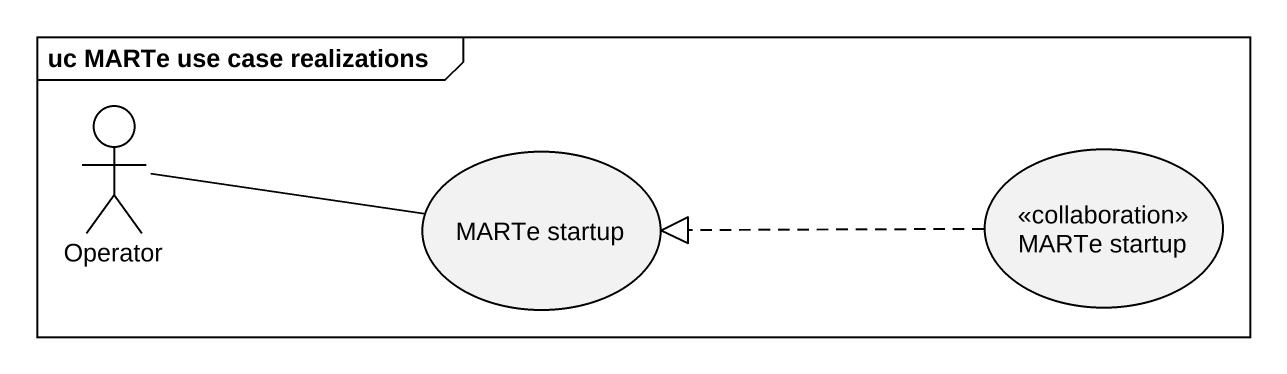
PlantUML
@startuml
mainframe uc MARTe use case realizations
actor Operator
usecase "MARTe startup" as MARTe_startup
usecase "MARTe startup" as MARTe_startup_2 <<collaboration>>
Operator -right- MARTe_startup
MARTe_startup_2 .left.|> MARTe_startup
@enduml
